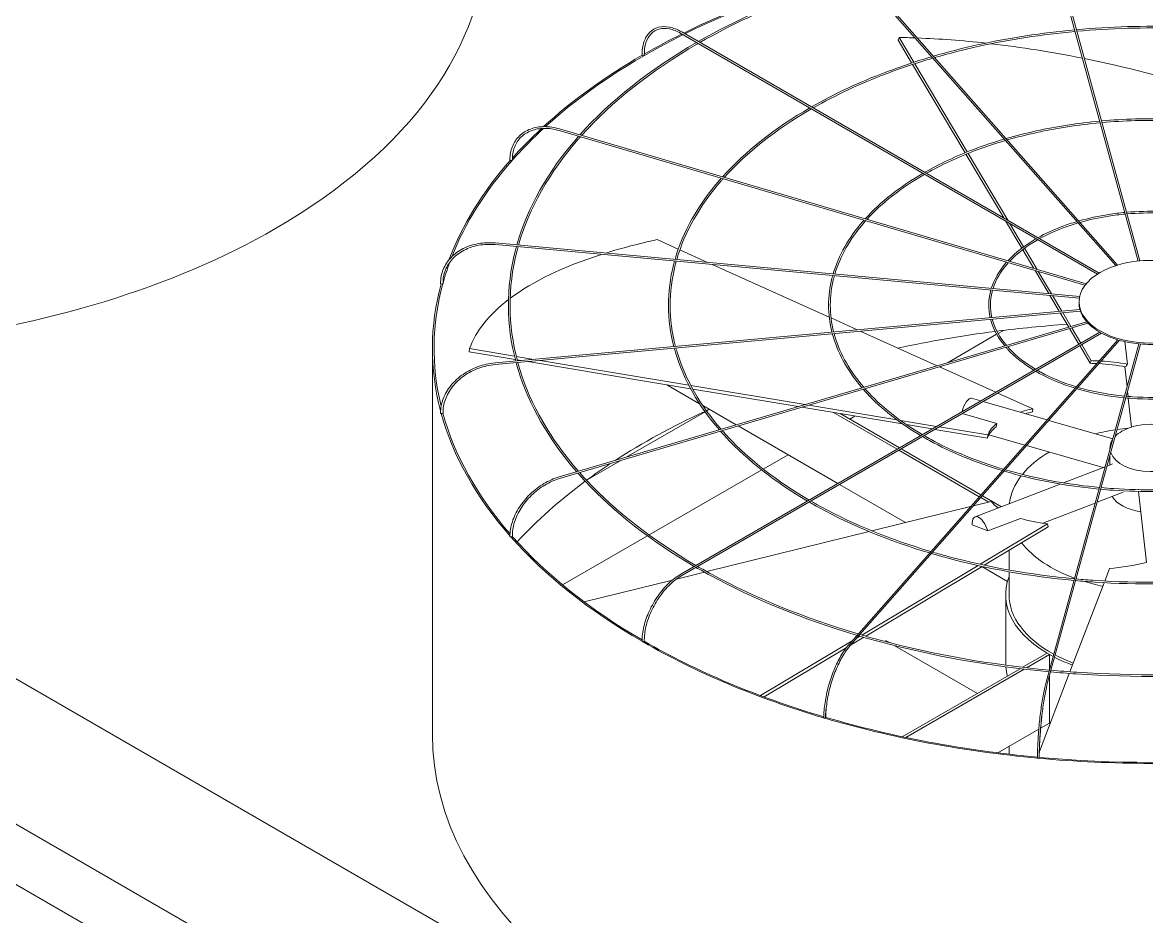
# Model space of a CAD drawing. Header units: millimetres. Extents: x -312439 to 477422, y -331570 to 212570.
# Drawn here: x 398236.3 to 398646.5, y 106427.3 to 106753.4 of the extents above; entities that cross this region are included whole.
import ezdxf

# ---------------------------------------------------------------- set-up
doc = ezdxf.new("R2010")
doc.units = ezdxf.units.MM

msp = doc.modelspace()

# ---------------------------------------------------------------- linework, layer by layer
at = {"color": 3, "linetype": 'Continuous', "lineweight": 0, "extrusion": (0, 0.816497, 0.57735)}
for p, q in [((395587.495, 107966.812), (399592.545, 105654.496)), ((399657.505, 105692), (397688.898, 106828.576)), ((399611.6, 105665.497), (397642.993, 106802.073)), ((398385.864, 106493.775), (398385.864, 106634.515))]:
    msp.add_line(p, q, dxfattribs=at)
at = {"color": 0, "linetype": 'Continuous', "lineweight": 0, "extrusion": (0, 0.816497, 0.57735)}
for p, q in [((398609.794, 106788.83), (398643.388, 106666.375)), ((398610.385, 106788.992), (398644.006, 106666.434)), ((398635.286, 106664.709), (398537.787, 106775.188)), ((398635.927, 106664.908), (398538.246, 106775.593)), ((398476.553, 106749.408), (398628.586, 106661.632)), ((398476.86, 106749.938), (398629.177, 106661.998)), ((398555.786, 106746.965), (398556.156, 106747.932)), ((398560.749, 106738.624), (398555.786, 106746.965)), ((398556.156, 106747.932), (398561.54, 106738.884)), ((398580.249, 106705.85), (398561.069, 106738.085)), ((398561.861, 106738.344), (398581.012, 106706.158)), ((398432.076, 106713.982), (398624.007, 106657.521)), ((398624.416, 106658.039), (398432.249, 106714.569)), ((398594.391, 106682.081), (398580.566, 106705.317)), ((398581.329, 106705.625), (398595.832, 106681.249)), ((398600.957, 106671.046), (398595.032, 106681.004)), ((398596.473, 106680.172), (398601.612, 106671.535)), ((398408.717, 106672.359), (398621.957, 106652.86)), ((398408.772, 106672.969), (398622.071, 106653.464)), ((398475.597, 106670.684), (398467.839, 106674.176)), ((398486.265, 106665.883), (398476.157, 106670.432)), ((398605.361, 106663.644), (398601.272, 106670.516)), ((398601.927, 106671.006), (398606.507, 106663.307)), ((398530.694, 106645.886), (398487.98, 106665.111)), ((398610.805, 106654.494), (398605.822, 106662.87)), ((398606.968, 106662.533), (398611.805, 106654.403)), ((398614.642, 106648.046), (398611.192, 106653.844)), ((398612.192, 106653.752), (398615.539, 106648.128)), ((398621.855, 106651.025), (398621.855, 106651.526)), ((398408.717, 106629.216), (398622.158, 106648.733)), ((398408.772, 106628.606), (398622.339, 106648.135)), ((398618.058, 106642.304), (398614.989, 106647.463)), ((398615.886, 106647.545), (398618.863, 106642.541)), ((398432.076, 106587.593), (398624.646, 106644.242)), ((398432.249, 106587.005), (398625.105, 106643.739)), ((398540.882, 106641.301), (398531.345, 106645.594)), ((398629.407, 106640.417), (398476.553, 106552.167)), ((398630.027, 106640.068), (398476.86, 106551.637)), ((398570.04, 106628.178), (398542.017, 106640.79)), ((398573.805, 106629.286), (398591.778, 106639.663)), ((398592.308, 106639.969), (398594.237, 106641.082)), ((398621.796, 106636.023), (398618.382, 106641.761)), ((398619.186, 106641.997), (398622.5, 106636.429)), ((398635.963, 106637.632), (398537.787, 106526.387)), ((398636.614, 106637.444), (398538.246, 106525.982)), ((398609.794, 106512.745), (398643.648, 106636.15)), ((398644.268, 106636.095), (398610.385, 106512.583)), ((398625.94, 106629.058), (398622.109, 106635.496)), ((398622.813, 106635.903), (398626.31, 106630.024)), ((398639.463, 106628.749), (398638.55, 106636.958)), ((398399.269, 106633.257), (398399.433, 106634.402)), ((398416.124, 106630.451), (398399.269, 106633.257)), ((398399.433, 106634.402), (398415.82, 106631.674)), ((398416.477, 106631.564), (398422.832, 106630.506)), ((398418.286, 106630.091), (398416.784, 106630.341)), ((398480.102, 106619.799), (398420.67, 106629.694)), ((398425.216, 106630.109), (398479.42, 106621.085)), ((398591.488, 106618.525), (398570.898, 106627.792)), ((398571.077, 106627.711), (398571.55, 106627.984)), ((398625.94, 106629.058), (398626.31, 106630.024)), ((398638.52, 106627.878), (398639.344, 106620.462)), ((398483.366, 106614.336), (398471.392, 106621.249)), ((398480.176, 106620.959), (398521.892, 106614.014)), ((398519.346, 106613.265), (398480.87, 106619.671)), ((398604.961, 106612.461), (398592.177, 106618.215)), ((398639.527, 106618.814), (398639.732, 106616.973)), ((398582.61, 106616.286), (398585.956, 106615.33)), ((398586.775, 106615.096), (398610.175, 106608.411)), ((398639.801, 106616.353), (398640.976, 106605.787)), ((398456.619, 106594.813), (398485.366, 106611.41)), ((398496.739, 106606.615), (398484.557, 106613.648)), ((398485.899, 106611.718), (398486.466, 106612.045)), ((398557.426, 106606.926), (398520.732, 106613.035)), ((398523.277, 106613.783), (398555.307, 106608.451)), ((398532.248, 106611.117), (398555.453, 106597.72)), ((398556.319, 106598.22), (398534.682, 106610.712)), ((398579.206, 106610.727), (398591.829, 106607.121)), ((398604.796, 106611.316), (398604.961, 106612.461)), ((398533.8, 106585.218), (398497.472, 106606.192)), ((398538.158, 106608.705), (398540.078, 106609.814)), ((398556.65, 106608.227), (398569.847, 106606.03)), ((398568.271, 106605.12), (398558.849, 106606.689)), ((398570.798, 106605.872), (398588.546, 106602.917)), ((398610.827, 106608.225), (398634.159, 106601.56)), ((398588.382, 106601.772), (398569.221, 106604.962)), ((398588.382, 106601.772), (398588.546, 106602.917)), ((398588.947, 106602.978), (398602.071, 106599.229)), ((398586.038, 106581.062), (398556.932, 106597.866)), ((398602.724, 106599.043), (398630.678, 106591.056)), ((398633.114, 106598.179), (398633.114, 106597.749)), ((398442.374, 106586.588), (398454.364, 106593.511)), ((398506.602, 106590.486), (398515.639, 106595.703)), ((398556.065, 106597.366), (398585.453, 106580.399)), ((398633.114, 106595.434), (398633.114, 106591.993)), ((398464.938, 106566.432), (398506.031, 106590.157)), ((398616.12, 106585.456), (398631.348, 106591.314)), ((398632.058, 106591.587), (398634.003, 106592.335)), ((398558.514, 106570.949), (398534.412, 106584.865)), ((398583.896, 106573.061), (398614.993, 106585.023)), ((398628.426, 106578.345), (398637.972, 106582.017)), ((398643.515, 106582.954), (398643.488, 106583.196)), ((398646.463, 106556.439), (398643.583, 106582.34)), ((398589.803, 106578.656), (398583.324, 106577.06)), ((398585.995, 106580.087), (398588.87, 106578.427)), ((398593.498, 106576.755), (398586.579, 106580.749)), ((398608.599, 106570.719), (398627.716, 106578.072)), ((398582.28, 106576.803), (398546.263, 106567.932)), ((398591.505, 106576.905), (398592.458, 106576.355)), ((398582.826, 106570.168), (398588.523, 106567.899)), ((398585.734, 106555.761), (398610.325, 106570.481)), ((398610.531, 106569.35), (398587.274, 106555.429)), ((398588.523, 106567.899), (398600.455, 106572.489)), ((398610.531, 106569.35), (398610.325, 106570.481)), ((398433.385, 106548.214), (398464.358, 106566.097)), ((398545.259, 106567.684), (398485.99, 106553.085)), ((398596.289, 106553.668), (398596.289, 106560.825)), ((398485.117, 106552.87), (398474.924, 106550.36)), ((398542.591, 106529.937), (398584.968, 106555.303)), ((398586.503, 106554.967), (398544.005, 106529.529)), ((398595.704, 106549.478), (398586.352, 106554.877)), ((398596.289, 106544.736), (398596.289, 106553.046)), ((398632.932, 106554.175), (398631.193, 106549.637)), ((398473.477, 106550.003), (398441.217, 106542.057)), ((398630.963, 106549.037), (398618.508, 106516.528)), ((398595.065, 106519.733), (398595.065, 106544.736)), ((398543.285, 106529.098), (398538.433, 106526.194)), ((398540.78, 106528.853), (398541.875, 106529.509)), ((398551.264, 106527.987), (398552.679, 106527.17)), ((398505.647, 106507.824), (398539.048, 106527.817)), ((398536.859, 106525.252), (398506.94, 106507.343)), ((398554.635, 106526.041), (398584.738, 106508.661)), ((398610.165, 106523.34), (398601.223, 106518.178)), ((398602.665, 106518.011), (398611.031, 106522.84)), ((398611.031, 106522.84), (398610.165, 106523.34)), ((398611.031, 106522.84), (398611.031, 106517.252)), ((398600.337, 106517.666), (398557.351, 106492.849)), ((398558.618, 106492.58), (398601.775, 106517.497)), ((398618.279, 106515.931), (398607.357, 106487.424)), ((398611.031, 106514.937), (398611.031, 106497.837)), ((398607.162, 106495.604), (398592.192, 106486.96)), ((398611.031, 106497.837), (398607.827, 106495.988)), ((398596.289, 106488.34), (398596.289, 106489.326)), ((398606.679, 106485.655), (398606.576, 106485.386))]:
    msp.add_line(p, q, dxfattribs=at)
at = {"color": 3, "linetype": 'Continuous', "lineweight": 0}
for centre, start_param, end_param in [((398143.193, 106785.277), 0, 2.3561945), ((398143.193, 106785.277), 2.3561945, 3.1415927), ((398648.089, 106493.775), 0, 2.3561945)]:
    msp.add_ellipse(centre, major_axis=(-262.225, 0), ratio=0.5773503, start_param=start_param, end_param=end_param, dxfattribs=at)
at = {"color": 0, "linetype": 'Continuous', "lineweight": 0}
for centre, major_axis, ratio, start_param, end_param in [((398648.089, 106634.515), (-262.225, 0), 0.5773503, 5.1849758, 5.420347), ((398648.089, 106634.515), (-261.613, 0), 0.5773503, 5.183912, 5.4201653), ((398648.089, 106634.515), (-261.613, 0), 0.5773503, 5.4234857, 5.718128), ((398648.089, 106634.515), (-262.225, 0), 0.5773503, 5.4236595, 5.4949761), ((398648.46, 106592.798), (-236.033, 90.421), 0.5343599, 5.2814302, 5.3074736), ((398648.46, 106592.798), (-236.033, 90.421), 0.5343599, 5.1688261, 5.2776752), ((398648.46, 106592.798), (-236.033, 90.421), 0.5343599, 5.0198116, 5.1604272), ((398648.089, 106634.515), (-262.225, 0), 0.5773503, 5.4989549, 5.7196003), ((398462.668, 106741.568), (0.306, 0), 0.5773503, 3.1415927, 4.450555), ((398462.885, 106741.443), (0.306, 0.004), 0.5683066, 3.9193388, 5.4901351), ((398462.885, 106741.443), (0.306, 0.004), 0.5683066, 5.4901351, 6.2831853), ((398648.46, 106592.798), (-236.033, 90.421), 0.5343599, 4.8289255, 5.0170065), ((398648.089, 106634.515), (-261.613, 0), 0.5773503, 5.7230202, 5.8115447), ((398648.089, 106634.515), (-262.225, 0), 0.5773503, 5.7247725, 5.8068149), ((398648.089, 106634.515), (-262.225, 0), 0.5773503, 5.8129334, 6.0685314), ((398648.089, 106634.515), (-261.613, 0), 0.5773503, 5.8119417, 6.0598961), ((398414.473, 106703.269), (0.306, 0), 0.5773503, 3.1415927, 4.7647143), ((398414.746, 106703.189), (0.306, 0.005), 0.5715189, 4.2314546, 5.8022509), ((398414.746, 106703.189), (0.306, 0.005), 0.5715189, 5.8022509, 6.2831853), ((398648.254, 106592.976), (-250.189, 35.961), 0.3284711, 5.5638228, 5.6785471), ((398648.254, 106592.976), (-250.189, 35.961), 0.3284711, 5.6885713, 5.965771), ((398648.089, 106634.515), (-261.613, 0), 0.5773503, 6.0736106, 6.1250005), ((398648.089, 106634.515), (-262.225, 0), 0.5773503, 6.126925, 6.4343205), ((398648.089, 106634.515), (-261.613, 0), 0.5773503, 6.1262297, 6.4235661), ((398389.136, 106658.247), (0.306, 0), 0.5773503, 3.1415927, 5.0788735), ((398389.438, 106658.219), (0.306, 0.006), 0.5752952, 4.5444916, 6.1152879), ((398389.438, 106658.219), (0.306, 0.006), 0.5752952, 6.1152879, 6.2831853), ((398648.254, 106592.976), (-250.189, 35.961), 0.3284711, 5.9728515, 6.2156373), ((398647.981, 106651.025), (-26.126, 0), 0.5773503, 0, 0.1535113), ((398647.981, 106651.025), (-26.126, 0), 0.5773503, 0.160648, 0.4676706), ((398648.089, 106493.275), (-261.613, 0), 0.5773503, 4.8296672, 4.9289778), ((398647.981, 106651.025), (-26.126, 0), 0.5773503, 0.4748072, 0.7818298), ((398648.089, 106493.275), (-261.613, 0), 0.5773503, 4.9315023, 5.0730373), ((398647.981, 106651.025), (-26.126, 0), 0.5773503, 0.7889665, 1.0959891), ((398647.981, 106651.025), (-26.126, 0), 0.5773503, 1.1031258, 1.4101484), ((398647.981, 106651.025), (-26.126, 0), 0.5773503, 1.417285, 1.7243076), ((398648.089, 106591.831), (-56.639, 21.698), 0.5343599, 5.2632147, 5.3074736), ((398648.46, 106592.798), (56.639, -21.698), 0.5343599, 2.113134, 2.1658809), ((398648.089, 106591.831), (-56.639, 21.698), 0.5343599, 5.0728277, 5.2488944), ((398648.46, 106592.798), (56.639, -21.698), 0.5343599, 1.92896, 2.0989228), ((398581.091, 106610.971), (1.518, 5.315), 0.3621096, 0, 1.5955332), ((398389.136, 106610.907), (0.306, 0), 0.5773503, 3.1415927, 5.3930328), ((398648.089, 106634.515), (-262.225, 0), 0.5773503, 0.15775, 0.4689102), ((398389.438, 106610.935), (0.306, 0.006), 0.5792658, 4.8585762, 6.2831853), ((398648.089, 106634.515), (-261.613, 0), 0.5773503, 0.1573017, 0.4645126), ((398648.089, 106493.275), (-261.613, 0), 0.5773503, 5.3840325, 5.5566031), ((398648.089, 106493.275), (-261.613, 0), 0.5773503, 5.3759613, 5.381266), ((398648.254, 106592.976), (-60.036, 8.629), 0.3284711, 5.5638228, 5.6832782), ((398648.089, 106591.831), (-60.036, 8.629), 0.3284711, 5.5638228, 5.6281345), ((398648.089, 106591.831), (-60.036, 8.629), 0.3284711, 5.9809914, 6.2156373), ((398648.254, 106592.976), (-60.036, 8.629), 0.3284711, 5.9787164, 6.2156373), ((398648.089, 106598.179), (-14.976, 0), 0.5773503, 3.6916997, 5.4977871), ((398648.089, 106575.866), (-51.8, 0), 0.5773503, 4.9668384, 5.1151413), ((398648.089, 106598.179), (-14.976, 0), 0.5773503, 5.4977871, 5.7722245), ((398648.089, 106575.866), (-51.8, 0), 0.5773503, 4.8725497, 4.9536635), ((398648.089, 106598.179), (-14.976, 0), 0.5773503, 5.9253681, 6.3268432), ((398648.089, 106575.866), (-51.8, 0), 0.5773503, 5.5125312, 5.8454489), ((398648.089, 106598.179), (-14.976, 0), 0.5773503, 0.1968015, 2.9056449), ((398648.089, 106493.275), (-261.613, 0), 0.5773503, 5.5668053, 5.6187776), ((398648.089, 106493.275), (-261.613, 0), 0.5773503, 5.6218563, 5.7966666), ((398648.089, 106575.866), (-51.8, 0), 0.5773503, 5.864801, 6.2160224), ((398647.884, 106592.963), (-59.674, -10.853), 0.3443205, 0.1772511, 0.3142745), ((398648.089, 106583.271), (-14.976, 0), 0.5773503, 0.3310244, 1.3226651), ((398585.88, 106567.902), (-1.984, 5.159), 0.4527097, 4.5393785, 7.2340672), ((398647.884, 106592.963), (-59.674, -10.853), 0.3443205, 0.5921448, 0.8290657), ((398414.473, 106565.885), (0.306, 0), 0.5773503, 3.1415927, 5.7071921), ((398648.089, 106634.515), (-262.225, 0), 0.5773503, 0.4717795, 0.7837457), ((398414.746, 106565.965), (0.306, 0.005), 0.5830421, 5.1737369, 6.2831853), ((398648.089, 106634.515), (-261.613, 0), 0.5773503, 0.4715588, 0.781436), ((398648.089, 106575.866), (-51.8, 0), 0.5773503, 0.4237953, 1.0021877), ((398647.719, 106592.771), (-56.425, -22.248), 0.5660586, 1.0925617, 1.3294826), ((398648.089, 106544.736), (-53.025, 0), 0.5773503, 6.0678252, 7.1147249), ((398648.089, 106575.866), (-51.8, 0), 0.5773503, 1.0153625, 1.0203014), ((398648.089, 106575.866), (-51.8, 0), 0.5773503, 1.0757224, 1.2236785), ((398648.089, 106544.736), (-51.8, 0), 0.5773503, 0, 0.8158921), ((398462.668, 106527.587), (0.306, 0), 0.5773503, 3.1415927, 6.0213513), ((398648.089, 106634.515), (-262.225, 0), 0.5773503, 0.7858257, 1.0981183), ((398462.885, 106527.712), (0.306, 0.004), 0.5862544, 5.4898935, 6.2831853), ((398648.089, 106634.515), (-261.613, 0), 0.5773503, 0.7858227, 1.096892), ((398648.089, 106519.733), (-53.025, 0), 0.5773503, 0, 0.0255506), ((398648.089, 106544.736), (-53.025, 0), 0.5773503, 0.8456372, 1.0001122), ((398648.089, 106544.736), (-51.8, 0), 0.5773503, 0.8304704, 0.9913861), ((398648.089, 106519.733), (-53.025, 0), 0.5773503, 0.0459168, 0.1554998), ((398529.003, 106499.761), (-0.306, 0), 0.5773503, 0, 3.1415927), ((398648.089, 106634.515), (-262.225, 0), 0.5773503, 1.0998851, 1.4125333), ((398529.142, 106499.919), (-0.306, -0.003), 0.5885883, 2.6652649, 3.1415927), ((398648.089, 106634.515), (-261.613, 0), 0.5773503, 1.1000981, 1.4118355), ((398648.089, 106519.733), (-53.025, 0), 0.5773503, 0.7969487, 0.8037884), ((398648.089, 106488.34), (-51.8, 0), 0.5773503, 0, 0.0632109), ((398606.984, 106485.133), (-0.306, 0), 0.5773503, 0, 3.1415927), ((398648.089, 106634.515), (-262.225, 0), 0.5773503, 1.4139544, 1.727034), ((398607.032, 106485.307), (-0.306, -0.001), 0.5898153, 2.9827557, 3.1415927), ((398648.089, 106634.515), (-261.613, 0), 0.5773503, 1.41439, 1.726367)]:
    msp.add_ellipse(centre, major_axis=major_axis, ratio=ratio, start_param=start_param, end_param=end_param, dxfattribs=at)
msp.add_ellipse((398647.981, 106651.526), major_axis=(-26.126, 0), ratio=0.5773503, dxfattribs=at)
for points, knots in [([(398541.513, 106770.966), (398533.839, 106768.705), (398526.381, 106766.2), (398506.149, 106758.512), (398493.972, 106752.804), (398482.895, 106746.454)], [5.96956861, 5.96956861, 5.96956861, 5.96956861, 6.07987049, 6.07987049, 6.27966483, 6.27966483, 6.27966483, 6.27966483]), ([(398541.96, 106770.459), (398534.187, 106768.176), (398526.635, 106765.643), (398506.485, 106757.982), (398494.459, 106752.353), (398483.509, 106746.099)], [5.96825255, 5.96825255, 5.96825255, 5.96825255, 6.08012371, 6.08012371, 6.27780239, 6.27780239, 6.27780239, 6.27780239]), ([(398462.362, 106741.568), (398462.362, 106743.293), (398462.598, 106744.888), (398463.532, 106747.667), (398464.23, 106748.851), (398466.029, 106750.671), (398467.127, 106751.307), (398469.595, 106751.959), (398470.962, 106751.976), (398473.827, 106751.407), (398475.326, 106750.819), (398476.833, 106749.953), (398476.846, 106749.946), (398476.86, 106749.938)], [0, 0, 0, 0, 0.3141593, 0.3141593, 0.6283185, 0.6283185, 0.9411039, 0.9411039, 1.2538555, 1.2538555, 1.5680148, 1.5680148, 1.5707963, 1.5707963, 1.5707963, 1.5707963]), ([(398476.553, 106749.408), (398475.116, 106750.238), (398473.684, 106750.798), (398470.985, 106751.333), (398469.718, 106751.308), (398467.467, 106750.695), (398466.48, 106750.107), (398464.857, 106748.414), (398464.222, 106747.305), (398463.377, 106744.658), (398463.169, 106743.12), (398463.191, 106741.447)], [4.712389, 4.712389, 4.712389, 4.712389, 5.029657, 5.029657, 5.3469251, 5.3469251, 5.6641931, 5.6641931, 5.9814611, 5.9814611, 6.2987292, 6.2987292, 6.2987292, 6.2987292]), ([(398620.247, 106750.727), (398614.262, 106750.175), (398608.326, 106749.444), (398590.81, 106746.734), (398579.471, 106744.234), (398568.694, 106741.091)], [5.65618024, 5.65618024, 5.65618024, 5.65618024, 5.75959703, 5.75959703, 5.96555925, 5.96555925, 5.96555925, 5.96555925]), ([(398620.412, 106750.127), (398614.356, 106749.571), (398608.351, 106748.831), (398590.941, 106746.129), (398579.768, 106743.669), (398569.142, 106740.584)], [5.6555551, 5.6555551, 5.6555551, 5.6555551, 5.760393, 5.760393, 5.9637948, 5.9637948, 5.9637948, 5.9637948]), ([(398675.095, 106750.783), (398669.512, 106751.287), (398663.886, 106751.634), (398645.769, 106752.246), (398633.215, 106751.896), (398620.867, 106750.783)], [5.34296141, 5.34296141, 5.34296141, 5.34296141, 5.43938168, 5.43938168, 5.65261288, 5.65261288, 5.65261288, 5.65261288]), ([(398674.931, 106750.183), (398669.324, 106750.686), (398663.674, 106751.032), (398645.666, 106751.628), (398633.248, 106751.28), (398621.031, 106750.183)], [5.34359392, 5.34359392, 5.34359392, 5.34359392, 5.44060854, 5.44060854, 5.65198037, 5.65198037, 5.65198037, 5.65198037]), ([(398568.045, 106740.901), (398562.295, 106739.206), (398556.706, 106737.329), (398541.585, 106731.584), (398532.495, 106727.328), (398524.218, 106722.595)], [5.96969757, 5.96969757, 5.96969757, 5.96969757, 6.07982614, 6.07982614, 6.27841616, 6.27841616, 6.27841616, 6.27841616]), ([(398568.493, 106740.394), (398562.642, 106738.678), (398556.959, 106736.772), (398541.921, 106731.054), (398532.981, 106726.878), (398524.833, 106722.241)], [5.96794353, 5.96794353, 5.96794353, 5.96794353, 6.08016355, 6.08016355, 6.27592849, 6.27592849, 6.27592849, 6.27592849]), ([(398629.387, 106717.41), (398625.424, 106717.043), (398621.493, 106716.559), (398609.887, 106714.764), (398602.369, 106713.112), (398595.219, 106711.035)], [5.65683386, 5.65683386, 5.65683386, 5.65683386, 5.75939254, 5.75939254, 5.96383461, 5.96383461, 5.96383461, 5.96383461]), ([(398629.552, 106716.81), (398625.518, 106716.439), (398621.519, 106715.946), (398610.018, 106714.159), (398602.666, 106712.547), (398595.667, 106710.528)], [5.65589869, 5.65589869, 5.65589869, 5.65589869, 5.76058509, 5.76058509, 5.96118261, 5.96118261, 5.96118261, 5.96118261]), ([(398665.956, 106717.466), (398662.282, 106717.795), (398658.582, 106718.023), (398646.572, 106718.43), (398638.222, 106718.201), (398630.007, 106717.466)], [5.34408303, 5.34408303, 5.34408303, 5.34408303, 5.43906993, 5.43906993, 5.65149126, 5.65149126, 5.65149126, 5.65149126]), ([(398665.791, 106716.866), (398662.094, 106717.195), (398658.37, 106717.421), (398646.469, 106717.812), (398638.255, 106717.585), (398630.171, 106716.866)], [5.34503474, 5.34503474, 5.34503474, 5.34503474, 5.44090812, 5.44090812, 5.65053954, 5.65053954, 5.65053954, 5.65053954]), ([(398414.167, 106703.269), (398414.167, 106705.002), (398414.466, 106706.652), (398415.642, 106709.621), (398416.518, 106710.94), (398418.759, 106713.107), (398420.123, 106713.955), (398423.194, 106715.096), (398424.901, 106715.39), (398428.489, 106715.403), (398430.371, 106715.122), (398432.249, 106714.569)], [4.712389, 4.712389, 4.712389, 4.712389, 5.0265482, 5.0265482, 5.3407075, 5.3407075, 5.6548668, 5.6548668, 5.969026, 5.969026, 6.2831853, 6.2831853, 6.2831853, 6.2831853]), ([(398432.076, 106713.982), (398430.26, 106714.516), (398428.448, 106714.783), (398425.013, 106714.76), (398423.392, 106714.47), (398420.499, 106713.37), (398419.229, 106712.56), (398417.154, 106710.502), (398416.35, 106709.253), (398415.285, 106706.43), (398415.024, 106704.855), (398415.052, 106703.194)], [0, 0, 0, 0, 0.317268, 0.317268, 0.6345361, 0.6345361, 0.9518041, 0.9518041, 1.2690722, 1.2690722, 1.5863402, 1.5863402, 1.5863402, 1.5863402]), ([(398439.217, 106711.881), (398438.992, 106711.626), (398438.768, 106711.371), (398427.928, 106698.901), (398420.53, 106685.747), (398416.695, 106672.244)], [0.31387846, 0.31387846, 0.31387846, 0.31387846, 0.32022171, 0.32022171, 0.6228537, 0.6228537, 0.6228537, 0.6228537]), ([(398439.866, 106711.69), (398439.593, 106711.383), (398439.322, 106711.075), (398428.491, 106698.629), (398421.137, 106685.573), (398417.315, 106672.188)], [0.31209175, 0.31209175, 0.31209175, 0.31209175, 0.31977769, 0.31977769, 0.62202139, 0.62202139, 0.62202139, 0.62202139]), ([(398594.57, 106710.845), (398590.745, 106709.717), (398587.027, 106708.468), (398577.017, 106704.666), (398571.01, 106701.861), (398565.532, 106698.743)], [5.97003164, 5.97003164, 5.97003164, 5.97003164, 6.07973571, 6.07973571, 6.27604568, 6.27604568, 6.27604568, 6.27604568]), ([(398595.017, 106710.339), (398591.093, 106709.189), (398587.281, 106707.911), (398577.353, 106704.135), (398571.497, 106701.41), (398566.147, 106698.388)], [5.96740299, 5.96740299, 5.96740299, 5.96740299, 6.08024114, 6.08024114, 6.27230164, 6.27230164, 6.27230164, 6.27230164]), ([(398491.283, 106696.565), (398491.106, 106696.365), (398490.931, 106696.165), (398482.837, 106686.853), (398477.301, 106677.041), (398474.405, 106666.967)], [0.31368489, 0.31368489, 0.31368489, 0.31368489, 0.32029533, 0.32029533, 0.62093354, 0.62093354, 0.62093354, 0.62093354]), ([(398491.932, 106696.374), (398491.708, 106696.122), (398491.486, 106695.869), (398483.4, 106686.581), (398477.909, 106676.868), (398475.026, 106666.91)], [0.31130083, 0.31130083, 0.31130083, 0.31130083, 0.31970361, 0.31970361, 0.61980435, 0.61980435, 0.61980435, 0.61980435]), ([(398638.527, 106684.093), (398636.586, 106683.911), (398634.662, 106683.673), (398628.964, 106682.795), (398625.267, 106681.989), (398621.745, 106680.979)], [5.65878241, 5.65878241, 5.65878241, 5.65878241, 5.75876753, 5.75876753, 5.95869527, 5.95869527, 5.95869527, 5.95869527]), ([(398656.816, 106684.149), (398655.053, 106684.304), (398653.278, 106684.412), (398647.376, 106684.615), (398643.229, 106684.506), (398639.146, 106684.149)], [5.34742678, 5.34742678, 5.34742678, 5.34742678, 5.43812478, 5.43812478, 5.64814751, 5.64814751, 5.64814751, 5.64814751]), ([(398656.651, 106683.549), (398654.865, 106683.703), (398653.066, 106683.81), (398647.274, 106683.997), (398643.262, 106683.89), (398639.311, 106683.549)], [5.34934775, 5.34934775, 5.34934775, 5.34934775, 5.44178794, 5.44178794, 5.64622654, 5.64622654, 5.64622654, 5.64622654]), ([(398543.34, 106681.251), (398543.216, 106681.11), (398543.092, 106680.968), (398537.743, 106674.813), (398534.069, 106668.34), (398532.114, 106661.69)], [0.31344956, 0.31344956, 0.31344956, 0.31344956, 0.32044212, 0.32044212, 0.61727915, 0.61727915, 0.61727915, 0.61727915]), ([(398543.99, 106681.06), (398543.817, 106680.866), (398543.646, 106680.673), (398538.307, 106674.541), (398534.677, 106668.167), (398532.736, 106661.633)], [0.30986952, 0.30986952, 0.30986952, 0.30986952, 0.31955549, 0.31955549, 0.6155298, 0.6155298, 0.6155298, 0.6155298]), ([(398621.095, 106680.79), (398619.196, 106680.229), (398617.35, 106679.608), (398612.45, 106677.747), (398609.526, 106676.392), (398606.848, 106674.889)], [5.97102709, 5.97102709, 5.97102709, 5.97102709, 6.0794509, 6.0794509, 6.26898955, 6.26898955, 6.26898955, 6.26898955]), ([(398621.542, 106680.283), (398619.544, 106679.7), (398617.604, 106679.05), (398612.786, 106677.217), (398610.014, 106675.941), (398607.466, 106674.533)], [5.96578422, 5.96578422, 5.96578422, 5.96578422, 6.08045705, 6.08045705, 6.26142742, 6.26142742, 6.26142742, 6.26142742]), ([(398638.691, 106683.493), (398636.681, 106683.307), (398634.687, 106683.06), (398629.095, 106682.19), (398625.564, 106681.424), (398622.194, 106680.47)], [5.65692719, 5.65692719, 5.65692719, 5.65692719, 5.76114351, 5.76114351, 5.95335964, 5.95335964, 5.95335964, 5.95335964]), ([(398388.829, 106658.247), (398388.829, 106659.983), (398389.162, 106661.691), (398390.461, 106664.877), (398391.427, 106666.355), (398393.891, 106668.933), (398395.39, 106670.034), (398398.77, 106671.755), (398400.651, 106672.375), (398404.612, 106673.077), (398406.693, 106673.159), (398408.772, 106672.969)], [4.712389, 4.712389, 4.712389, 4.712389, 5.0265482, 5.0265482, 5.3407075, 5.3407075, 5.6548668, 5.6548668, 5.969026, 5.969026, 6.2831853, 6.2831853, 6.2831853, 6.2831853]), ([(398408.717, 106672.359), (398406.701, 106672.543), (398404.687, 106672.461), (398400.863, 106671.773), (398399.054, 106671.167), (398395.823, 106669.496), (398394.401, 106668.432), (398392.082, 106665.953), (398391.186, 106664.539), (398390.001, 106661.501), (398389.713, 106659.877), (398389.744, 106658.225)], [0, 0, 0, 0, 0.317268, 0.317268, 0.6345361, 0.6345361, 0.9518041, 0.9518041, 1.2690722, 1.2690722, 1.5863402, 1.5863402, 1.5863402, 1.5863402]), ([(398416.527, 106671.645), (398416.367, 106671.067), (398416.214, 106670.489), (398412.716, 106656.67), (398412.783, 106643.135), (398416.265, 106629.906)], [0.6273321, 0.6273321, 0.6273321, 0.6273321, 0.64026634, 0.64026634, 0.9362265, 0.9362265, 0.9362265, 0.9362265]), ([(398417.146, 106671.588), (398416.984, 106671.003), (398416.829, 106670.418), (398413.326, 106656.632), (398413.394, 106643.151), (398416.884, 106629.963)], [0.62653255, 0.62653255, 0.62653255, 0.62653255, 0.63973087, 0.63973087, 0.93697289, 0.93697289, 0.93697289, 0.93697289]), ([(398474.236, 106666.368), (398474.111, 106665.916), (398473.991, 106665.464), (398471.379, 106655.14), (398471.411, 106645.049), (398473.97, 106635.183)], [0.62689443, 0.62689443, 0.62689443, 0.62689443, 0.64035432, 0.64035432, 0.93404611, 0.93404611, 0.93404611, 0.93404611]), ([(398474.856, 106666.311), (398474.728, 106665.852), (398474.606, 106665.393), (398471.989, 106655.102), (398472.023, 106645.064), (398474.588, 106635.239)], [0.62582334, 0.62582334, 0.62582334, 0.62582334, 0.63964072, 0.63964072, 0.93502054, 0.93502054, 0.93502054, 0.93502054]), ([(398595.398, 106665.937), (398595.325, 106665.854), (398595.252, 106665.771), (398592.649, 106662.772), (398590.838, 106659.638), (398589.827, 106656.413)], [0.31275087, 0.31275087, 0.31275087, 0.31275087, 0.32087906, 0.32087906, 0.60646372, 0.60646372, 0.60646372, 0.60646372]), ([(398596.048, 106665.745), (398595.927, 106665.611), (398595.807, 106665.476), (398593.214, 106662.501), (398591.447, 106659.466), (398590.452, 106656.356)], [0.30556743, 0.30556743, 0.30556743, 0.30556743, 0.31911145, 0.31911145, 0.60263629, 0.60263629, 0.60263629, 0.60263629]), ([(398531.943, 106661.091), (398531.853, 106660.769), (398531.768, 106660.447), (398530.042, 106653.618), (398530.04, 106646.967), (398531.679, 106640.46)], [0.62618978, 0.62618978, 0.62618978, 0.62618978, 0.64052907, 0.64052907, 0.92987427, 0.92987427, 0.92987427, 0.92987427]), ([(398532.563, 106661.034), (398532.47, 106660.705), (398532.382, 106660.375), (398530.652, 106653.58), (398530.652, 106646.982), (398532.297, 106640.516)], [0.62457061, 0.62457061, 0.62457061, 0.62457061, 0.6394598, 0.6394598, 0.93127617, 0.93127617, 0.93127617, 0.93127617]), ([(398589.649, 106655.814), (398589.595, 106655.622), (398589.544, 106655.43), (398588.704, 106652.095), (398588.67, 106648.885), (398589.395, 106645.738)], [0.62410482, 0.62410482, 0.62410482, 0.62410482, 0.64104385, 0.64104385, 0.91753144, 0.91753144, 0.91753144, 0.91753144]), ([(398590.27, 106655.757), (398590.213, 106655.558), (398590.158, 106655.358), (398589.315, 106652.058), (398589.282, 106648.899), (398590.011, 106645.794)], [0.62079185, 0.62079185, 0.62079185, 0.62079185, 0.63891194, 0.63891194, 0.91997787, 0.91997787, 0.91997787, 0.91997787]), ([(398589.543, 106645.136), (398589.612, 106644.872), (398589.686, 106644.608), (398590.701, 106641.256), (398592.369, 106638.249), (398594.702, 106635.433)], [0.93516687, 0.93516687, 0.93516687, 0.93516687, 0.95843835, 0.95843835, 1.2316048, 1.2316048, 1.2316048, 1.2316048]), ([(398590.161, 106645.193), (398590.23, 106644.934), (398590.304, 106644.677), (398591.32, 106641.38), (398592.992, 106638.41), (398595.343, 106635.622)], [0.93813971, 0.93813971, 0.93813971, 0.93813971, 0.96156851, 0.96156851, 1.23828559, 1.23828559, 1.23828559, 1.23828559]), ([(398531.836, 106639.859), (398531.958, 106639.4), (398532.089, 106638.942), (398534.167, 106632.111), (398537.686, 106625.906), (398542.636, 106620.117)], [0.93878416, 0.93878416, 0.93878416, 0.93878416, 0.9592157, 0.9592157, 1.24402203, 1.24402203, 1.24402203, 1.24402203]), ([(398532.455, 106639.916), (398532.577, 106639.463), (398532.708, 106639.011), (398534.787, 106632.236), (398538.31, 106626.068), (398543.281, 106620.306)], [0.94031776, 0.94031776, 0.94031776, 0.94031776, 0.96078603, 0.96078603, 1.24747633, 1.24747633, 1.24747633, 1.24747633]), ([(398474.129, 106634.582), (398474.305, 106633.929), (398474.493, 106633.276), (398477.633, 106622.966), (398483.004, 106613.563), (398490.576, 106604.802)], [0.94000678, 0.94000678, 0.94000678, 0.94000678, 0.95947637, 0.95947637, 1.24820492, 1.24820492, 1.24820492, 1.24820492]), ([(398474.748, 106634.639), (398474.924, 106633.991), (398475.111, 106633.345), (398478.253, 106623.092), (398483.629, 106613.726), (398491.222, 106604.992)], [0.94103976, 0.94103976, 0.94103976, 0.94103976, 0.9605244, 0.9605244, 1.25053309, 1.25053309, 1.25053309, 1.25053309]), ([(398595.135, 106634.922), (398595.381, 106634.637), (398595.634, 106634.354), (398598.44, 106631.322), (398601.635, 106628.779), (398605.36, 106626.534)], [1.24820371, 1.24820371, 1.24820371, 1.24820371, 1.27608724, 1.27608724, 1.54927756, 1.54927756, 1.54927756, 1.54927756]), ([(398595.781, 106635.112), (398596.034, 106634.825), (398596.294, 106634.54), (398599.092, 106631.572), (398602.266, 106629.083), (398605.967, 106626.884)], [1.2552022, 1.2552022, 1.2552022, 1.2552022, 1.28394226, 1.28394226, 1.55644282, 1.55644282, 1.55644282, 1.55644282]), ([(398388.829, 106610.907), (398388.829, 106612.644), (398389.162, 106614.408), (398390.456, 106617.818), (398391.417, 106619.464), (398393.869, 106622.479), (398395.361, 106623.847), (398398.728, 106626.178), (398400.604, 106627.139), (398404.559, 106628.563), (398406.637, 106629.026), (398408.717, 106629.216)], [4.712389, 4.712389, 4.712389, 4.712389, 5.0265482, 5.0265482, 5.3407075, 5.3407075, 5.6548668, 5.6548668, 5.969026, 5.969026, 6.2831853, 6.2831853, 6.2831853, 6.2831853]), ([(398408.772, 106628.606), (398406.757, 106628.421), (398404.741, 106627.97), (398400.91, 106626.58), (398399.096, 106625.641), (398395.852, 106623.371), (398394.423, 106622.04), (398392.092, 106619.122), (398391.19, 106617.535), (398390.001, 106614.267), (398389.713, 106612.587), (398389.744, 106610.941)], [6.2831853, 6.2831853, 6.2831853, 6.2831853, 6.6004533, 6.6004533, 6.9177214, 6.9177214, 7.2349894, 7.2349894, 7.5522575, 7.5522575, 7.8695255, 7.8695255, 7.8695255, 7.8695255]), ([(398416.426, 106629.306), (398416.654, 106628.461), (398416.897, 106627.618), (398421.1, 106613.83), (398428.327, 106601.226), (398438.525, 106589.49)], [0.94070481, 0.94070481, 0.94070481, 0.94070481, 0.95960699, 0.95960699, 1.25038008, 1.25038008, 1.25038008, 1.25038008]), ([(398417.045, 106629.362), (398417.273, 106628.524), (398417.516, 106627.687), (398421.72, 106613.956), (398428.952, 106601.389), (398439.171, 106589.68)], [0.94148414, 0.94148414, 0.94148414, 0.94148414, 0.96039344, 0.96039344, 1.25213605, 1.25213605, 1.25213605, 1.25213605]), ([(398606.575, 106626.528), (398607.021, 106626.271), (398607.474, 106626.018), (398611.79, 106623.684), (398616.142, 106621.901), (398620.831, 106620.486)], [1.5712561, 1.5712561, 1.5712561, 1.5712561, 1.60358263, 1.60358263, 1.87454698, 1.87454698, 1.87454698, 1.87454698]), ([(398638.963, 106627.805), (398639.068, 106628.079), (398639.208, 106628.357), (398639.408, 106628.668), (398639.435, 106628.709), (398639.463, 106628.749)], [0, 0, 0, 0, 1.7008868, 1.7008868, 1.9577529, 1.9577529, 1.9577529, 1.9577529]), ([(398605.964, 106626.175), (398606.413, 106625.912), (398606.869, 106625.653), (398611.233, 106623.26), (398615.638, 106621.432), (398620.385, 106619.981)], [1.5639266, 1.5639266, 1.5639266, 1.5639266, 1.59638594, 1.59638594, 1.86940636, 1.86940636, 1.86940636, 1.86940636]), ([(398543.076, 106619.608), (398543.529, 106619.089), (398543.994, 106618.573), (398549.704, 106612.431), (398556.315, 106607.237), (398564.042, 106602.679)], [1.2523872, 1.2523872, 1.2523872, 1.2523872, 1.27803342, 1.27803342, 1.55997281, 1.55997281, 1.55997281, 1.55997281]), ([(398543.724, 106619.798), (398544.183, 106619.277), (398544.654, 106618.759), (398550.357, 106612.683), (398556.947, 106607.543), (398564.652, 106603.031)], [1.2559207, 1.2559207, 1.2559207, 1.2559207, 1.28197401, 1.28197401, 1.56361702, 1.56361702, 1.56361702, 1.56361702]), ([(398621.031, 106619.787), (398621.653, 106619.602), (398622.28, 106619.424), (398627.779, 106617.934), (398632.956, 106617.002), (398638.255, 106616.49)], [1.88173801, 1.88173801, 1.88173801, 1.88173801, 1.91726722, 1.91726722, 2.19052772, 2.19052772, 2.19052772, 2.19052772]), ([(398621.478, 106620.294), (398622.1, 106620.111), (398622.728, 106619.936), (398628.14, 106618.489), (398633.221, 106617.586), (398638.419, 106617.09)], [1.88697171, 1.88697171, 1.88697171, 1.88697171, 1.922693, 1.922693, 2.19235404, 2.19235404, 2.19235404, 2.19235404]), ([(398638.874, 106616.433), (398639.59, 106616.368), (398640.308, 106616.311), (398646.362, 106615.896), (398651.781, 106615.954), (398657.088, 106616.433)], [2.20116261, 2.20116261, 2.20116261, 2.20116261, 2.23802396, 2.23802396, 2.51122637, 2.51122637, 2.51122637, 2.51122637]), ([(398639.039, 106617.033), (398639.79, 106616.966), (398640.543, 106616.907), (398646.489, 106616.513), (398651.76, 106616.573), (398656.923, 106617.033)], [2.2030547, 2.2030547, 2.2030547, 2.2030547, 2.24193573, 2.24193573, 2.50933428, 2.50933428, 2.50933428, 2.50933428]), ([(398591.829, 106607.121), (398591.818, 106607.067), (398591.806, 106607.014), (398591.724, 106606.608), (398591.664, 106606.263), (398591.617, 106605.938)], [52.4705624, 52.4705624, 52.4705624, 52.4705624, 52.7274285, 52.7274285, 54.4283153, 54.4283153, 54.4283153, 54.4283153]), ([(398491.018, 106604.294), (398491.678, 106603.54), (398492.354, 106602.792), (398500.968, 106593.541), (398510.996, 106585.697), (398522.727, 106578.825)], [1.25379638, 1.25379638, 1.25379638, 1.25379638, 1.27868669, 1.27868669, 1.5635663, 1.5635663, 1.5635663, 1.5635663]), ([(398491.666, 106604.484), (398492.332, 106603.729), (398493.014, 106602.978), (398501.621, 106593.793), (398511.629, 106586.003), (398523.338, 106579.178)], [1.25615972, 1.25615972, 1.25615972, 1.25615972, 1.28131662, 1.28131662, 1.56600951, 1.56600951, 1.56600951, 1.56600951]), ([(398564.65, 106602.322), (398565.502, 106601.827), (398566.367, 106601.34), (398575.181, 106596.522), (398584.168, 106592.83), (398593.859, 106589.924)], [1.56734097, 1.56734097, 1.56734097, 1.56734097, 1.5981909, 1.5981909, 1.87714164, 1.87714164, 1.87714164, 1.87714164]), ([(398565.262, 106602.676), (398566.11, 106602.186), (398566.971, 106601.704), (398575.738, 106596.947), (398584.673, 106593.3), (398594.306, 106590.43)], [1.57102631, 1.57102631, 1.57102631, 1.57102631, 1.60180119, 1.60180119, 1.87974458, 1.87974458, 1.87974458, 1.87974458]), ([(398594.506, 106589.731), (398595.736, 106589.368), (398596.977, 106589.017), (398608.021, 106586.034), (398618.447, 106584.176), (398629.115, 106583.173)], [1.88333864, 1.88333864, 1.88333864, 1.88333864, 1.91863403, 1.91863403, 2.19480098, 2.19480098, 2.19480098, 2.19480098]), ([(398594.953, 106590.238), (398596.184, 106589.877), (398597.425, 106589.528), (398608.383, 106586.59), (398618.712, 106584.76), (398629.279, 106583.773)], [1.88596498, 1.88596498, 1.88596498, 1.88596498, 1.92135596, 1.92135596, 2.19572889, 2.19572889, 2.19572889, 2.19572889]), ([(398414.167, 106565.885), (398414.167, 106567.617), (398414.466, 106569.432), (398415.629, 106573.053), (398416.492, 106574.858), (398418.696, 106578.287), (398420.037, 106579.91), (398423.068, 106582.82), (398424.758, 106584.106), (398428.323, 106586.216), (398430.198, 106587.04), (398432.076, 106587.593)], [4.712389, 4.712389, 4.712389, 4.712389, 5.0265482, 5.0265482, 5.3407075, 5.3407075, 5.6548668, 5.6548668, 5.969026, 5.969026, 6.2831853, 6.2831853, 6.2831853, 6.2831853]), ([(398432.249, 106587.005), (398430.433, 106586.471), (398428.614, 106585.67), (398425.156, 106583.612), (398423.516, 106582.355), (398420.583, 106579.514), (398419.29, 106577.929), (398417.179, 106574.593), (398416.362, 106572.842), (398415.285, 106569.352), (398415.024, 106567.614), (398415.052, 106565.97)], [6.2831853, 6.2831853, 6.2831853, 6.2831853, 6.6004533, 6.6004533, 6.9177214, 6.9177214, 7.2349894, 7.2349894, 7.5522575, 7.5522575, 7.8695255, 7.8695255, 7.8695255, 7.8695255]), ([(398438.968, 106588.982), (398439.832, 106587.998), (398440.717, 106587.02), (398452.235, 106574.66), (398465.684, 106564.164), (398481.423, 106554.979)], [1.25457919, 1.25457919, 1.25457919, 1.25457919, 1.27901417, 1.27901417, 1.56542833, 1.56542833, 1.56542833, 1.56542833]), ([(398439.616, 106589.172), (398440.486, 106588.186), (398441.378, 106587.206), (398452.888, 106574.912), (398466.317, 106564.47), (398482.034, 106555.331)], [1.25635494, 1.25635494, 1.25635494, 1.25635494, 1.28098769, 1.28098769, 1.56726607, 1.56726607, 1.56726607, 1.56726607]), ([(398629.734, 106583.116), (398631.237, 106582.979), (398632.744, 106582.86), (398644.875, 106582.035), (398655.665, 106582.156), (398666.228, 106583.116)], [2.20014358, 2.20014358, 2.20014358, 2.20014358, 2.23901367, 2.23901367, 2.5122454, 2.5122454, 2.5122454, 2.5122454]), ([(398629.899, 106583.716), (398631.437, 106583.577), (398632.979, 106583.456), (398645.002, 106582.653), (398655.643, 106582.775), (398666.063, 106583.716)], [2.20108803, 2.20108803, 2.20108803, 2.20108803, 2.24097619, 2.24097619, 2.51130095, 2.51130095, 2.51130095, 2.51130095]), ([(398523.337, 106578.47), (398524.591, 106577.743), (398525.864, 106577.026), (398539.129, 106569.785), (398552.698, 106564.229), (398567.334, 106559.868)], [1.56848817, 1.56848817, 1.56848817, 1.56848817, 1.5987935, 1.5987935, 1.87973748, 1.87973748, 1.87973748, 1.87973748]), ([(398523.949, 106578.824), (398525.199, 106578.102), (398526.469, 106577.391), (398539.686, 106570.21), (398553.203, 106564.699), (398567.781, 106560.374)], [1.57094967, 1.57094967, 1.57094967, 1.57094967, 1.60120298, 1.60120298, 1.88148008, 1.88148008, 1.88148008, 1.88148008]), ([(398567.981, 106559.676), (398569.82, 106559.133), (398571.675, 106558.61), (398588.264, 106554.135), (398603.939, 106551.35), (398619.975, 106549.856)], [1.8838758, 1.8838758, 1.8838758, 1.8838758, 1.91908947, 1.91908947, 2.1962344, 2.1962344, 2.1962344, 2.1962344]), ([(398568.429, 106560.182), (398570.267, 106559.642), (398572.123, 106559.121), (398588.626, 106554.69), (398604.204, 106551.934), (398620.14, 106550.456)], [1.88562881, 1.88562881, 1.88562881, 1.88562881, 1.92090607, 1.92090607, 2.19685631, 2.19685631, 2.19685631, 2.19685631]), ([(398482.033, 106554.624), (398483.686, 106553.666), (398485.364, 106552.723), (398503.079, 106543.058), (398521.233, 106535.637), (398540.817, 106529.821)], [1.56912341, 1.56912341, 1.56912341, 1.56912341, 1.59909496, 1.59909496, 1.88107719, 1.88107719, 1.88107719, 1.88107719]), ([(398482.645, 106554.977), (398484.295, 106554.025), (398485.969, 106553.087), (398503.637, 106543.484), (398521.739, 106536.108), (398541.264, 106530.327)], [1.57097144, 1.57097144, 1.57097144, 1.57097144, 1.60090305, 1.60090305, 1.88238695, 1.88238695, 1.88238695, 1.88238695]), ([(398462.362, 106527.587), (398462.362, 106529.312), (398462.598, 106531.167), (398463.517, 106534.962), (398464.199, 106536.902), (398465.943, 106540.68), (398467.005, 106542.519), (398469.405, 106545.918), (398470.744, 106547.479), (398473.571, 106550.172), (398475.059, 106551.304), (398476.553, 106552.167)], [0, 0, 0, 0, 0.3141593, 0.3141593, 0.6283185, 0.6283185, 0.9424778, 0.9424778, 1.2566371, 1.2566371, 1.5707963, 1.5707963, 1.5707963, 1.5707963]), ([(398476.86, 106551.637), (398475.422, 106550.807), (398473.979, 106549.708), (398471.232, 106547.081), (398469.929, 106545.553), (398467.596, 106542.223), (398466.567, 106540.421), (398464.886, 106536.727), (398464.235, 106534.835), (398463.376, 106531.152), (398463.169, 106529.362), (398463.191, 106527.716)], [4.712389, 4.712389, 4.712389, 4.712389, 5.029657, 5.029657, 5.3469251, 5.3469251, 5.6641931, 5.6641931, 5.9814611, 5.9814611, 6.2987292, 6.2987292, 6.2987292, 6.2987292]), ([(398620.595, 106549.799), (398622.884, 106549.591), (398625.18, 106549.408), (398643.388, 106548.174), (398659.548, 106548.359), (398675.368, 106549.799)], [2.19980176, 2.19980176, 2.19980176, 2.19980176, 2.23934285, 2.23934285, 2.51258722, 2.51258722, 2.51258722, 2.51258722]), ([(398620.759, 106550.399), (398623.083, 106550.188), (398625.415, 106550.005), (398643.515, 106548.792), (398659.527, 106548.978), (398675.203, 106550.399)], [2.20043103, 2.20043103, 2.20043103, 2.20043103, 2.24065263, 2.24065263, 2.51195795, 2.51195795, 2.51195795, 2.51195795]), ([(398541.465, 106529.629), (398543.909, 106528.909), (398546.374, 106528.213), (398568.507, 106522.246), (398589.432, 106518.535), (398610.838, 106516.55)], [1.88418355, 1.88418355, 1.88418355, 1.88418355, 1.91931715, 1.91931715, 2.19696607, 2.19696607, 2.19696607, 2.19696607]), ([(398541.912, 106530.136), (398544.356, 106529.418), (398546.822, 106528.725), (398568.869, 106522.802), (398589.697, 106519.12), (398611.003, 106517.15)], [1.88549918, 1.88549918, 1.88549918, 1.88549918, 1.92068034, 1.92068034, 2.19743376, 2.19743376, 2.19743376, 2.19743376]), ([(398528.697, 106499.761), (398528.697, 106501.477), (398528.848, 106503.358), (398529.435, 106507.274), (398529.871, 106509.308), (398530.987, 106513.335), (398531.666, 106515.327), (398533.203, 106519.076), (398534.06, 106520.833), (398535.872, 106523.945), (398536.826, 106525.299), (398537.787, 106526.387)], [4.712389, 4.712389, 4.712389, 4.712389, 5.0265482, 5.0265482, 5.3407075, 5.3407075, 5.6548668, 5.6548668, 5.969026, 5.969026, 6.2831853, 6.2831853, 6.2831853, 6.2831853]), ([(398538.246, 106525.982), (398537.332, 106524.946), (398536.411, 106523.642), (398534.65, 106520.615), (398533.81, 106518.891), (398532.305, 106515.205), (398531.641, 106513.244), (398530.554, 106509.284), (398530.132, 106507.286), (398529.573, 106503.454), (398529.436, 106501.621), (398529.448, 106499.95), (398529.448, 106499.936), (398529.448, 106499.921)], [0, 0, 0, 0, 0.3146448, 0.3146448, 0.6317673, 0.6317673, 0.9490354, 0.9490354, 1.2663034, 1.2663034, 1.5835715, 1.5835715, 1.5863402, 1.5863402, 1.5863402, 1.5863402]), ([(398611.458, 106516.493), (398614.533, 106516.213), (398617.617, 106515.968), (398641.899, 106514.325), (398663.429, 106514.573), (398684.504, 106516.493)], [2.19964371, 2.19964371, 2.19964371, 2.19964371, 2.23950729, 2.23950729, 2.51274527, 2.51274527, 2.51274527, 2.51274527]), ([(398611.622, 106517.093), (398614.732, 106516.811), (398617.851, 106516.565), (398642.026, 106514.942), (398663.408, 106515.192), (398684.34, 106517.093)], [2.20011555, 2.20011555, 2.20011555, 2.20011555, 2.24049017, 2.24049017, 2.51227343, 2.51227343, 2.51227343, 2.51227343]), ([(398606.678, 106485.133), (398606.678, 106486.836), (398606.729, 106488.726), (398606.931, 106492.697), (398607.081, 106494.777), (398607.464, 106498.925), (398607.697, 106500.993), (398608.224, 106504.916), (398608.519, 106506.77), (398609.14, 106510.087), (398609.466, 106511.548), (398609.794, 106512.745)], [4.712389, 4.712389, 4.712389, 4.712389, 5.0265482, 5.0265482, 5.3407075, 5.3407075, 5.6548668, 5.6548668, 5.969026, 5.969026, 6.2831853, 6.2831853, 6.2831853, 6.2831853]), ([(398610.385, 106512.583), (398610.067, 106511.423), (398609.747, 106509.992), (398609.136, 106506.726), (398608.846, 106504.889), (398608.325, 106501), (398608.095, 106498.95), (398607.72, 106494.84), (398607.574, 106492.782), (398607.381, 106488.864), (398607.334, 106487.005), (398607.338, 106485.329), (398607.338, 106485.319), (398607.338, 106485.308)], [0, 0, 0, 0, 0.3152669, 0.3152669, 0.6325349, 0.6325349, 0.949803, 0.949803, 1.267071, 1.267071, 1.584339, 1.584339, 1.5863402, 1.5863402, 1.5863402, 1.5863402]), ([(398607.29, 106485.133), (398607.29, 106486.824), (398607.342, 106488.704), (398607.542, 106492.657), (398607.691, 106494.729), (398608.007, 106498.144), (398608.149, 106499.49), (398608.306, 106500.806)], [4.71238898, 4.71238898, 4.71238898, 4.71238898, 5.02654825, 5.02654825, 5.34070751, 5.34070751, 5.54584713, 5.54584713, 5.54584713, 5.54584713])]:
    msp.add_open_spline(points, degree=3, knots=knots, dxfattribs=at)
for points in [[(398482.281, 106746.101), (398465.184, 106736.226), (398450.752, 106724.811), (398439.666, 106712.387)], [(398482.617, 106745.587), (398465.654, 106735.793), (398451.331, 106724.485), (398440.317, 106712.196)], [(398482.894, 106745.747), (398482.801, 106745.694), (398482.709, 106745.64), (398482.617, 106745.587)], [(398523.604, 106722.243), (398510.834, 106714.867), (398500.041, 106706.346), (398491.733, 106697.071)], [(398523.93, 106721.723), (398511.298, 106714.43), (398500.619, 106706.018), (398492.384, 106696.879)], [(398524.217, 106721.889), (398524.121, 106721.834), (398524.025, 106721.778), (398523.93, 106721.723)], [(398564.918, 106698.39), (398556.473, 106693.513), (398549.321, 106687.884), (398543.792, 106681.756)], [(398565.243, 106697.871), (398556.937, 106693.076), (398549.9, 106687.556), (398544.445, 106681.564)], [(398565.531, 106698.037), (398565.435, 106697.981), (398565.339, 106697.926), (398565.243, 106697.871)], [(398606.231, 106674.538), (398602.112, 106672.158), (398598.602, 106669.421), (398595.854, 106666.441)], [(398606.556, 106674.019), (398602.578, 106671.722), (398599.183, 106669.094), (398596.511, 106666.248)], [(398606.844, 106674.184), (398606.748, 106674.129), (398606.652, 106674.074), (398606.556, 106674.019)], [(398529.309, 106499.761), (398529.309, 106500.702), (398529.355, 106501.696), (398529.447, 106502.728)]]:
    msp.add_open_spline(points, degree=3, dxfattribs=at)

doc.saveas('drawing.dxf')
